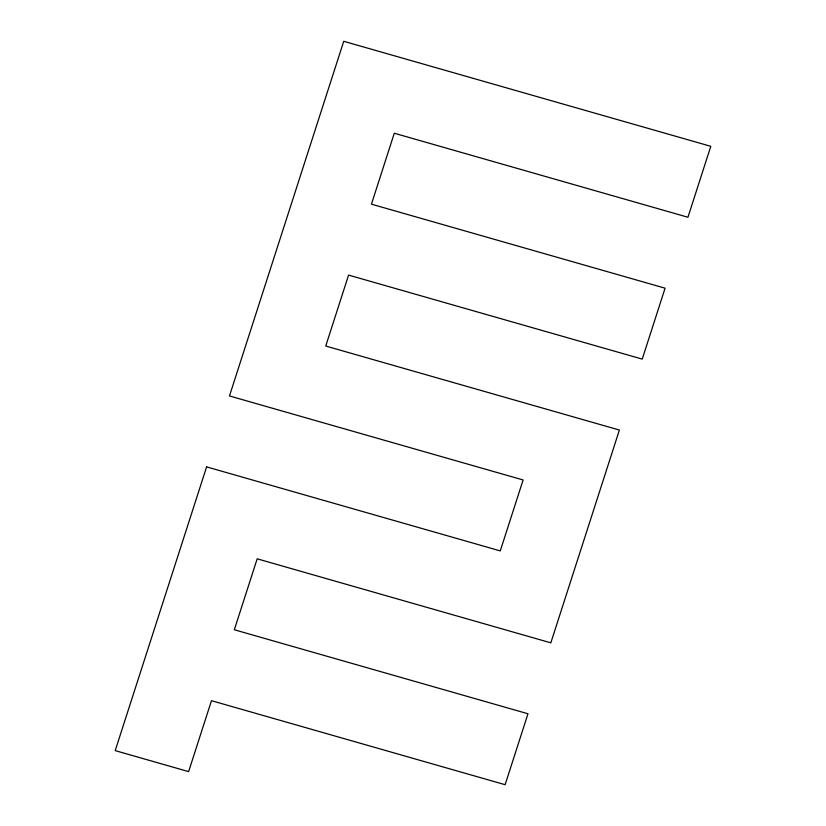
<?xml version="1.0" encoding="UTF-8"?>
<svg xmlns="http://www.w3.org/2000/svg" width="826" height="826" viewBox="0 0 826 826"><rect width="100%" height="100%" fill="white"/><g stroke="black" fill="none" stroke-linecap="round" stroke-linejoin="round"><path stroke-width="1.24" d="M206.614 466.886L115.206 750.617L188.617 771.618L211.477 700.685L505.12 784.7L527.979 713.767L234.326 629.753L257.175 558.82L550.828 642.835L619.386 430.047L325.733 346.032L348.582 275.099L642.236 359.114L665.085 288.181L371.442 204.167L394.291 133.234L687.944 217.248L710.794 146.316L343.73 41.3L229.473 395.953L523.116 479.968L500.267 550.901L206.614 466.886"/></g></svg>
